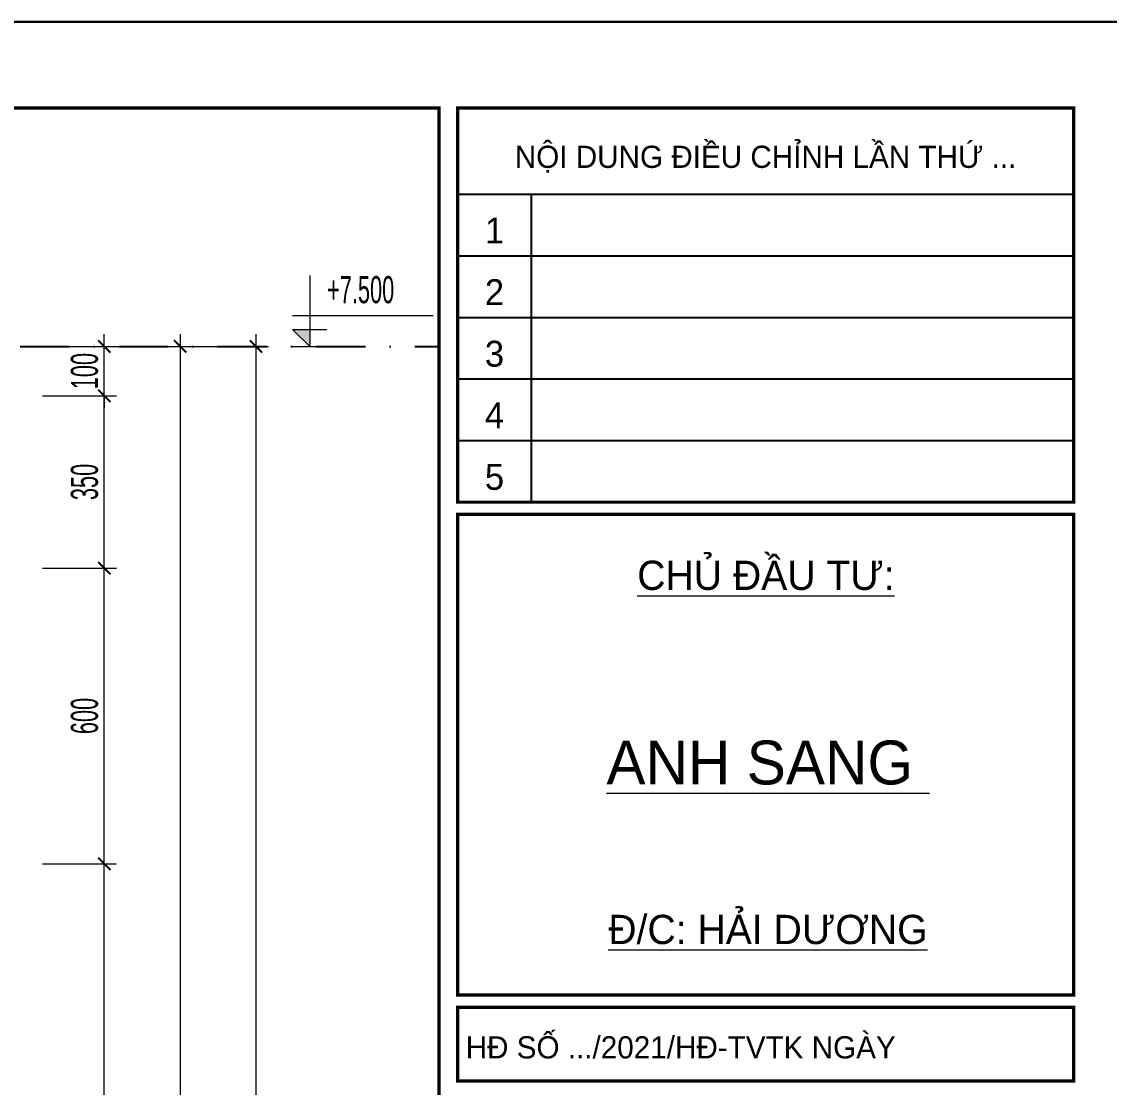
# Model space of a CAD drawing. Header units: millimetres. Extents: x 1336014 to 2939047, y -333549 to -60566.
# Drawn here: x 1403833 to 1406040, y -201210 to -199047 of the extents above; entities that cross this region are included whole.
import ezdxf
from ezdxf.enums import TextEntityAlignment as Align

# ---------------------------------------------------------------- set-up
doc = ezdxf.new("R2010")
doc.units = ezdxf.units.MM
doc.header["$MEASUREMENT"] = 0
doc.linetypes.add('DASHDOT', pattern=[1, 0.5, -0.25, 0, -0.25])
for name, color, linetype, lineweight in [('05.Text', 253, 'Continuous', 18), ('08.Dim', 156, 'Continuous', 15), ('11.Khung bo', 32, 'Continuous', 50), ('12.Khung', 36, 'Continuous', 25), ('DIM', 252, 'Continuous', 20)]:
    doc.layers.add(name, color=color, linetype=linetype, lineweight=lineweight)
doc.layers.add('text', color=7, linetype='Continuous')
doc.layers.add('TRUC', color=250, linetype='DASHDOT')
doc.layers.add('Tpl_Bound', color=1, linetype='Continuous', plot=False)
doc.styles.add('AVANT', font='')
doc.styles.add('TT5_Text Dim', font='hoatbif.shx', dxfattribs={"width": 0.6})
doc.styles.add('VnAvantH', font='')
doc.styles.get('AVANT').set_extended_font_data('.VnAvant')
doc.styles.get('VnAvantH').set_extended_font_data('.VnAvantH')
doc.dimstyles.new('TT5_Dim 1-25', dxfattribs={"dimscale": 25, "dimtxt": 2.2, "dimasz": 1, "dimexe": 1, "dimexo": 0, "dimgap": 0.5, "dimtad": 1, "dimdec": 0, "dimzin": 0, "dimdsep": 46, "dimtxsty": 'TT5_Text Dim', "dimblk": 'ARCHTICK', "dimcen": 0, "dimdle": 1, "dimclrd": 256, "dimclre": 256, "dimclrt": 1, "dimadec": 0, "dimazin": 0, "dimtfac": 0.015, "dimtdec": 0, "dimtix": 1, "dimtmove": 2, "dimatfit": 3, "dimldrblk": 'DOT', "dimfxl": 1, "dimtolj": 1, "dimtzin": 0, "dimlwd": -1, "dimlwe": -1, "dimarcsym": 1})

# ---------------------------------------------------------------- blocks, each defined once
blk = doc.blocks.new('100')
at = {"layer": '11.Khung bo', "const_width": 26.7}
for points in [[(1860913, -945239.8), (1860913, -916940.1), (1896062.6, -916940.1), (1896062.6, -945239.8)], [(1860913, -945239.8), (1860913, -916940.1), (1896062.6, -916940.1), (1896062.6, -945239.8)], [(1860913, -945239.8), (1860913, -916940.1), (1896062.6, -916940.1), (1896062.6, -945239.8)], [(1896212.6, -920140), (1896212.6, -916940.1), (1901212.6, -916940.1), (1901212.6, -920140)], [(1896212.6, -920140), (1896212.6, -916940.1), (1901212.6, -916940.1), (1901212.6, -920140)], [(1896212.6, -920140), (1896212.6, -916940.1), (1901212.6, -916940.1), (1901212.6, -920140)], [(1896212.6, -924140), (1901212.6, -924140), (1901212.6, -920240), (1896212.6, -920240)], [(1896212.6, -924140), (1901212.6, -924140), (1901212.6, -920240), (1896212.6, -920240)], [(1896212.6, -924140), (1901212.6, -924140), (1901212.6, -920240), (1896212.6, -920240)], [(1896212.6, -924840), (1901212.6, -924840), (1901212.6, -924240), (1896212.6, -924240)], [(1896212.6, -924840), (1901212.6, -924840), (1901212.6, -924240), (1896212.6, -924240)], [(1896212.6, -924840), (1901212.6, -924840), (1901212.6, -924240), (1896212.6, -924240)]]:
    blk.add_lwpolyline(points, close=True, dxfattribs=at)
at = {"layer": '12.Khung'}
for p, q in [((1896212.6, -917640.1), (1901212.6, -917640.1)), ((1896212.6, -917640.1), (1901212.6, -917640.1)), ((1896212.6, -917640.1), (1901212.6, -917640.1)), ((1896812.6, -920140), (1896812.6, -917640.1)), ((1896812.6, -920140), (1896812.6, -917640.1)), ((1896812.6, -920140), (1896812.6, -917640.1)), ((1896212.6, -918140.1), (1901212.6, -918140.1)), ((1896212.6, -918140.1), (1901212.6, -918140.1)), ((1896212.6, -918140.1), (1901212.6, -918140.1)), ((1896212.6, -918640.1), (1901212.6, -918640.1)), ((1896212.6, -918640.1), (1901212.6, -918640.1)), ((1896212.6, -918640.1), (1901212.6, -918640.1)), ((1896212.6, -919140.1), (1901212.6, -919140.1)), ((1896212.6, -919140.1), (1901212.6, -919140.1)), ((1896212.6, -919140.1), (1901212.6, -919140.1)), ((1896212.6, -919640.1), (1901212.6, -919640.1)), ((1896212.6, -919640.1), (1901212.6, -919640.1)), ((1896212.6, -919640.1), (1901212.6, -919640.1))]:
    blk.add_line(p, q, dxfattribs=at)
blk.add_lwpolyline([(1901579.2, -945939.8), (1901579.2, -916240.1), (1859579.6, -916240.1), (1859579.6, -945939.8)], close=True, dxfattribs=at)
blk.add_lwpolyline([(1901579.2, -945939.8), (1901579.2, -916240.1), (1859579.6, -916240.1), (1859579.6, -945939.8)], close=True, dxfattribs=at)
blk.add_lwpolyline([(1901579.2, -945939.8), (1901579.2, -916240.1), (1859579.6, -916240.1), (1859579.6, -945939.8)], close=True, dxfattribs=at)
at = {"layer": '05.Text', "style": 'VnAvantH'}
for s, p in [('Néi dung ®iÒu chØnh lÇn thø ...', (1898712.6, -917329.1)), ('H§ sè .../2021/H§-TVTK ngµy ', (1898057.4, -924540))]:
    blk.add_text(s, height=179.998, dxfattribs=at).set_placement(p, align=Align.MIDDLE)
at = {"layer": '05.Text'}
for s, height, style, p in [('1', 210, 'AVANT', (1896512.6, -918040.1)), ('2', 210, 'AVANT', (1896512.6, -918540.1)), ('3', 210, 'AVANT', (1896512.6, -919040.1)), ('4', 210, 'AVANT', (1896512.6, -919540.1)), ('5', 210, 'AVANT', (1896512.6, -920040)), ('%%uChñ ®Çu t\xad:', 237.598, 'VnAvantH', (1898715.8, -920852.7)), ('%%Uanh sang ', 356.397, 'VnAvantH', (1898732, -922431.7)), ('%%U®/c: h¶i d\xad¬ng', 237.598, 'VnAvantH', (1898732, -923727.6))]:
    blk.add_text(s, height=height, dxfattribs=dict(at, style=style)).set_placement(p, align=Align.CENTER)
blk = doc.blocks.new('_ARCHTICK')
at = {"const_width": 0.15}
blk.add_lwpolyline([(-0.5, -0.5), (0.5, 0.5)], dxfattribs=at)
blk = doc.blocks.new('*D1577')
at = {"layer": '08.Dim', "transparency": 16777216}
for p, q in [((1404000.8, -203331.5), (1404000.8, -200731.5)), ((1403875.3, -200756.5), (1404025.8, -200756.5)), ((1403875.3, -203306.5), (1404025.8, -203306.5))]:
    blk.add_line(p, q, dxfattribs=at)
at = {"layer": 'Defpoints', "color": 0, "transparency": 16777216}
for p in [(1403875.3, -200756.5), (1404000.8, -200756.5), (1403875.3, -203306.5)]:
    blk.add_point(p, dxfattribs=at)
at = {"layer": '08.Dim', "transparency": 16777216, "xscale": 25, "yscale": 25, "zscale": 25}
for p, rotation in [((1404000.8, -200756.5), 90), ((1404000.8, -203306.5), 270)]:
    blk.add_blockref('_ARCHTICK', p, dxfattribs=dict(at, rotation=rotation))
at = {"layer": '08.Dim', "color": 1, "transparency": 16777216, "insert": (1403960.8, -202031.5), "char_height": 55, "attachment_point": 5, "rotation": 90, "style": 'TT5_Text Dim'}
blk.add_mtext('\\A1;2550', dxfattribs=at)
blk = doc.blocks.new('_DOT')
blk.add_line((-0.5, 0), (-1, 0))
at = {"const_width": 0.5}
blk.add_lwpolyline([(-0.25, 0, 1), (0.25, 0, 1)], format="xyb", close=True, dxfattribs=at)
blk = doc.blocks.new('*D1578')
at = {"layer": '08.Dim', "transparency": 16777216}
for p, q in [((1404000.8, -200781.5), (1404000.8, -200131.5)), ((1403875.3, -200156.5), (1404025.8, -200156.5)), ((1403875.3, -200756.5), (1404025.8, -200756.5))]:
    blk.add_line(p, q, dxfattribs=at)
at = {"layer": 'Defpoints', "color": 0, "transparency": 16777216}
for p in [(1403875.3, -200156.5), (1404000.8, -200156.5), (1403875.3, -200756.5)]:
    blk.add_point(p, dxfattribs=at)
at = {"layer": '08.Dim', "transparency": 16777216, "xscale": 25, "yscale": 25, "zscale": 25}
for p, rotation in [((1404000.8, -200156.5), 90), ((1404000.8, -200756.5), 270)]:
    blk.add_blockref('_ARCHTICK', p, dxfattribs=dict(at, rotation=rotation))
at = {"layer": '08.Dim', "color": 1, "transparency": 16777216, "insert": (1403960.8, -200456.5), "char_height": 55, "attachment_point": 5, "rotation": 90, "style": 'TT5_Text Dim'}
blk.add_mtext('\\A1;600', dxfattribs=at)
blk = doc.blocks.new('*D1579')
at = {"layer": '08.Dim', "transparency": 16777216}
for p, q in [((1404000.8, -200181.5), (1404000.8, -199781.5)), ((1403875.3, -199806.5), (1404025.8, -199806.5)), ((1403875.3, -200156.5), (1404025.8, -200156.5))]:
    blk.add_line(p, q, dxfattribs=at)
at = {"layer": 'Defpoints', "color": 0, "transparency": 16777216}
for p in [(1403875.3, -199806.5), (1404000.8, -199806.5), (1403875.3, -200156.5)]:
    blk.add_point(p, dxfattribs=at)
at = {"layer": '08.Dim', "transparency": 16777216, "xscale": 25, "yscale": 25, "zscale": 25}
for p, rotation in [((1404000.8, -199806.5), 90), ((1404000.8, -200156.5), 270)]:
    blk.add_blockref('_ARCHTICK', p, dxfattribs=dict(at, rotation=rotation))
at = {"layer": '08.Dim', "color": 1, "transparency": 16777216, "insert": (1403960.8, -199981.5), "char_height": 55, "attachment_point": 5, "rotation": 90, "style": 'TT5_Text Dim'}
blk.add_mtext('\\A1;350', dxfattribs=at)
blk = doc.blocks.new('*D1580')
at = {"layer": '08.Dim', "transparency": 16777216}
for p, q in [((1404000.8, -199706.5), (1404000.8, -199681.5)), ((1403875.3, -199706.5), (1404025.8, -199706.5)), ((1404000.8, -199806.5), (1404000.8, -199706.5)), ((1403875.3, -199806.5), (1404025.8, -199806.5)), ((1404000.8, -199806.5), (1404000.8, -199831.5))]:
    blk.add_line(p, q, dxfattribs=at)
at = {"layer": 'Defpoints', "color": 0, "transparency": 16777216}
for p in [(1403875.3, -199706.5), (1404000.8, -199706.5), (1403875.3, -199806.5)]:
    blk.add_point(p, dxfattribs=at)
at = {"layer": '08.Dim', "transparency": 16777216, "xscale": 25, "yscale": 25, "zscale": 25}
for p, rotation in [((1404000.8, -199706.5), 270), ((1404000.8, -199806.5), 90)]:
    blk.add_blockref('_ARCHTICK', p, dxfattribs=dict(at, rotation=rotation))
at = {"layer": '08.Dim', "color": 1, "transparency": 16777216, "insert": (1403960.8, -199756.5), "char_height": 55, "attachment_point": 5, "rotation": 90, "style": 'TT5_Text Dim'}
blk.add_mtext('\\A1;100', dxfattribs=at)
blk = doc.blocks.new('*D1581')
at = {"layer": '08.Dim', "transparency": 16777216}
for p, q in [((1404154.8, -199681.5), (1404154.8, -203331.5)), ((1403875.3, -199706.5), (1404179.8, -199706.5)), ((1403875.3, -203306.5), (1404179.8, -203306.5))]:
    blk.add_line(p, q, dxfattribs=at)
at = {"layer": 'Defpoints', "color": 0, "transparency": 16777216}
for p in [(1403875.3, -199706.5), (1403875.3, -203306.5), (1404154.8, -203306.5)]:
    blk.add_point(p, dxfattribs=at)
at = {"layer": '08.Dim', "transparency": 16777216, "xscale": 25, "yscale": 25, "zscale": 25}
for p, rotation in [((1404154.8, -199706.5), 90), ((1404154.8, -203306.5), 270)]:
    blk.add_blockref('_ARCHTICK', p, dxfattribs=dict(at, rotation=rotation))
at = {"layer": '08.Dim', "color": 1, "transparency": 16777216, "insert": (1404114.8, -201506.5), "char_height": 55, "attachment_point": 5, "rotation": 90, "style": 'TT5_Text Dim'}
blk.add_mtext('\\A1;3600', dxfattribs=at)
blk = doc.blocks.new('*D1583')
at = {"layer": '08.Dim', "transparency": 16777216}
for p, q in [((1404308.8, -203781.5), (1404308.8, -199681.5)), ((1403875.3, -199706.5), (1404333.8, -199706.5)), ((1403875.3, -203756.5), (1404333.8, -203756.5))]:
    blk.add_line(p, q, dxfattribs=at)
at = {"layer": 'Defpoints', "color": 0, "transparency": 16777216}
for p in [(1403875.3, -199706.5), (1404308.8, -199706.5), (1403875.3, -203756.5)]:
    blk.add_point(p, dxfattribs=at)
at = {"layer": '08.Dim', "transparency": 16777216, "xscale": 25, "yscale": 25, "zscale": 25}
for p, rotation in [((1404308.8, -199706.5), 90), ((1404308.8, -203756.5), 270)]:
    blk.add_blockref('_ARCHTICK', p, dxfattribs=dict(at, rotation=rotation))
at = {"layer": '08.Dim', "color": 1, "transparency": 16777216, "insert": (1404268.8, -201731.5), "char_height": 55, "attachment_point": 5, "rotation": 90, "style": 'TT5_Text Dim'}
blk.add_mtext('\\A1;4050', dxfattribs=at)
blk = doc.blocks.new('A$C4E7C6F34')
at = {"layer": 'DIM'}
blk.add_hatch(color=256, dxfattribs=at).paths.add_polyline_path([(-38.5, 0), (-38.5, 137.8), (-177.6, 137.8)])
for p, q in [((-38.5, 576), (-38.5, 0)), ((964.2, 247.8), (-177.6, 247.8)), ((-177.6, 137.8), (100.7, 137.8)), ((-177.6, 137.8), (-38.5, 0)), ((-177.6, 0), (100.6, 0))]:
    blk.add_line(p, q, dxfattribs=at)
at = {"layer": 'text', "style": 'TT5_Text Dim', "flags": 8}
blk.add_attdef('%%P0.000', text='', height=220, dxfattribs=at).set_placement((102.4, 461.3), align=Align.MIDDLE_LEFT)

msp = doc.modelspace()

# ---------------------------------------------------------------- linework, layer by layer
at = {"layer": 'Tpl_Bound', "color": 1}
msp.add_lwpolyline([(1395559.3, -206472.4), (1395559.3, -199047.5), (1406059.2, -199047.5), (1406059.2, -206472.4)], close=True, dxfattribs=at)
at = {"layer": 'TRUC', "ltscale": 200}
msp.add_lwpolyline([(1399828.3, -199706.5), (1404680, -199706.5)], dxfattribs=at)

# ---------------------------------------------------------------- block references
at = {"layer": '05.Text', "xscale": 0.25, "yscale": 0.25, "zscale": 0.25}
msp.add_blockref('100', (930664.4, 30012.5), dxfattribs=at)
at = {"layer": '08.Dim'}
ref = msp.add_blockref('A$C4E7C6F34', (1404427.3, -199706.5), dxfattribs=dict(at, xscale=0.25, yscale=0.25, zscale=0.25))
ref.add_attrib('%%P0.000', '+7.500', dxfattribs={"layer": 'text', "height": 55, "style": 'TT5_Text Dim', "width": 0.6, "flags": 8}).set_placement((1404452.9, -199591.2), align=Align.MIDDLE_LEFT)

# ---------------------------------------------------------------- dimensions: what is measured, and where the dimension line sits
for base, p1, p2, picture, middle in [((1404000.8, -199706.5), (1403875.3, -199806.5), (1403875.3, -199706.5), '*D1580', (1403960.8, -199756.5)), ((1404154.8, -203306.5), (1403875.3, -199706.5), (1403875.3, -203306.5), '*D1581', (1404114.8, -201506.5)), ((1404308.8, -199706.5), (1403875.3, -203756.5), (1403875.3, -199706.5), '*D1583', (1404268.8, -201731.5)), ((1404000.8, -199806.5), (1403875.3, -200156.5), (1403875.3, -199806.5), '*D1579', (1403960.8, -199981.5)), ((1404000.8, -200156.5), (1403875.3, -200756.5), (1403875.3, -200156.5), '*D1578', (1403960.8, -200456.5)), ((1404000.8, -200756.5), (1403875.3, -203306.5), (1403875.3, -200756.5), '*D1577', (1403960.8, -202031.5))]:
    dim = msp.add_linear_dim(base=base, p1=p1, p2=p2, angle=90, dimstyle='TT5_Dim 1-25', dxfattribs=at)
    dim.commit()
    dim.dimension.update_dxf_attribs({"geometry": picture, "text_midpoint": middle})

doc.saveas('drawing.dxf')
